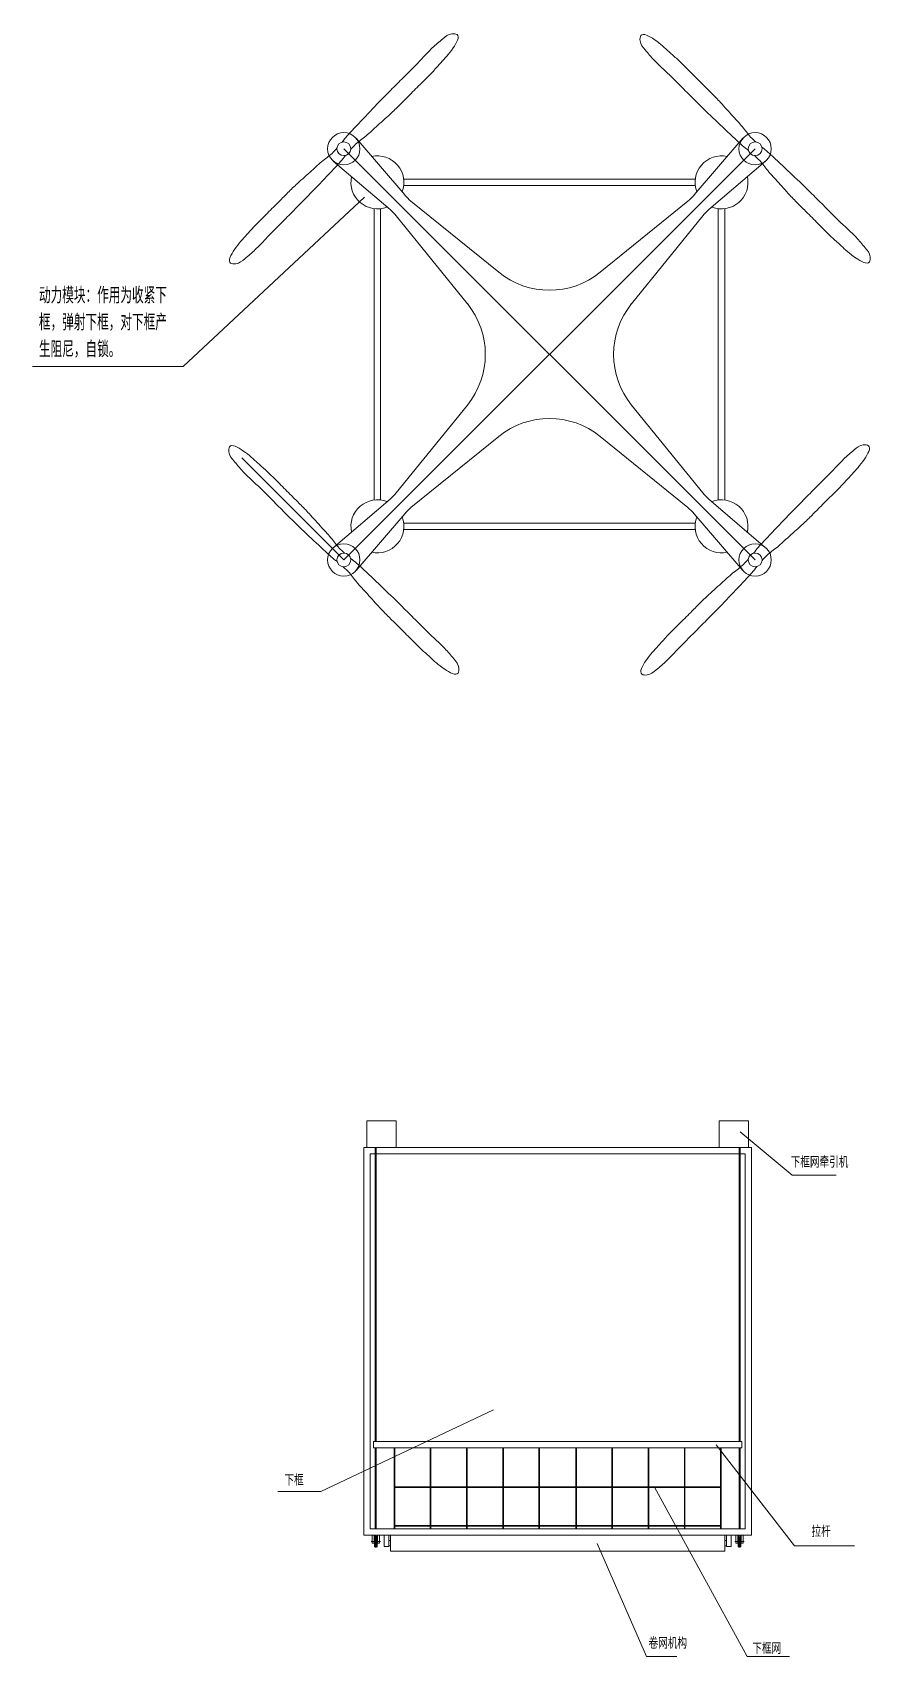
# Model space of a CAD drawing. Header units: millimetres. Extents: x 19097 to 24540, y 9793 to 14820.
# Drawn here: x 19097 to 21693, y 9793 to 14820 of the extents above; entities that cross this region are included whole.
import ezdxf

# ---------------------------------------------------------------- set-up
doc = ezdxf.new("R2010")
doc.units = ezdxf.units.MM
doc.layers.get('0').update_dxf_attribs({"lineweight": 20})
doc.layers.add('尺寸线', color=92, linetype='Continuous', lineweight=13)
doc.styles.get("Standard").update_dxf_attribs({"font": 'txt.shx', "bigfont": 'gbcbig.shx'})

msp = doc.modelspace()

# ---------------------------------------------------------------- linework, layer by layer
for p, q in [((20245.5, 14366.2), (21147.5, 14366.2)), ((20245.5, 14346.2), (21147.5, 14346.2)), ((20154.1, 14274.8), (20154.1, 13372.7)), ((20174.1, 14274.8), (20174.1, 13372.7)), ((21218.9, 14274.8), (21218.9, 13372.7)), ((21238.9, 14274.8), (21238.9, 13372.7)), ((21147.5, 13301.4), (20245.5, 13301.4)), ((21147.5, 13281.4), (20245.5, 13281.4)), ((20131.2, 11368.5), (20131.2, 11451.6)), ((20131.2, 11451.6), (20221.8, 11451.6)), ((20221.8, 11451.6), (20221.8, 11368.5)), ((21312.4, 11451.6), (21221.8, 11451.6)), ((21221.8, 11451.6), (21221.8, 11368.5)), ((21312.4, 11368.5), (21312.4, 11451.6)), ((20121.8, 11368.5), (20121.8, 10168.5)), ((21321.8, 11368.5), (20121.8, 11368.5)), ((20157.6, 10458.5), (20157.6, 11368.5)), ((20160.6, 10458.5), (20160.6, 11368.5)), ((21283.1, 10458.5), (21283.1, 11368.5)), ((21286.1, 10458.5), (21286.1, 11368.5)), ((21321.8, 10168.5), (21321.8, 11368.5)), ((20141.8, 11348.5), (20141.8, 10188.5)), ((21301.8, 11348.5), (20141.8, 11348.5)), ((21301.8, 10188.5), (21301.8, 11348.5)), ((20151.8, 10438.5), (20151.8, 10458.5)), ((20151.8, 10458.5), (20721.8, 10458.5)), ((21291.8, 10458.5), (20721.8, 10458.5)), ((21291.8, 10438.5), (21291.8, 10458.5)), ((20151.8, 10438.5), (20721.8, 10438.5)), ((20157.6, 10188.5), (20157.6, 10438.5)), ((20160.6, 10188.5), (20160.6, 10438.5)), ((20215.8, 10438.5), (20215.8, 10188.5)), ((20217.8, 10438.5), (20217.8, 10188.5)), ((20327.8, 10438.5), (20327.8, 10188.5)), ((20329.8, 10438.5), (20329.8, 10188.5)), ((20439.8, 10438.5), (20439.8, 10188.5)), ((20441.8, 10438.5), (20441.8, 10188.5)), ((20551.8, 10438.5), (20551.8, 10188.5)), ((20553.8, 10438.5), (20553.8, 10188.5)), ((20663.8, 10438.5), (20663.8, 10188.5)), ((20665.8, 10438.5), (20665.8, 10188.5)), ((21291.8, 10438.5), (20721.8, 10438.5)), ((20777.8, 10438.5), (20777.8, 10188.5)), ((20779.8, 10438.5), (20779.8, 10188.5)), ((20889.8, 10438.5), (20889.8, 10188.5)), ((20891.8, 10438.5), (20891.8, 10188.5)), ((21001.8, 10438.5), (21001.8, 10188.5)), ((21003.8, 10438.5), (21003.8, 10188.5)), ((21113.8, 10438.5), (21113.8, 10188.5)), ((21115.8, 10438.5), (21115.8, 10188.5)), ((21225.8, 10438.5), (21225.8, 10188.5)), ((21227.8, 10438.5), (21227.8, 10188.5)), ((21283.1, 10188.5), (21283.1, 10438.5)), ((21286.1, 10188.5), (21286.1, 10438.5)), ((20215.8, 10318.5), (21227.8, 10318.5)), ((20215.8, 10316.5), (21227.8, 10316.5)), ((20121.8, 10168.5), (21321.8, 10168.5)), ((20141.8, 10188.5), (21301.8, 10188.5)), ((20184.8, 10135.5), (20184.8, 10168.5)), ((20199.8, 10151.5), (20199.8, 10168.5)), ((20204.8, 10168.5), (20204.8, 10118.5)), ((20215.8, 10198.5), (21227.8, 10198.5)), ((20215.8, 10196.5), (21227.8, 10196.5)), ((21238.9, 10168.5), (21238.9, 10118.5)), ((21243.9, 10151.5), (21243.9, 10168.5)), ((21258.9, 10135.5), (21258.9, 10168.5)), ((20184.8, 10133.5), (20184.8, 10135.5)), ((20199.8, 10133.5), (20184.8, 10133.5)), ((20204.8, 10151.5), (20199.8, 10151.5)), ((20199.8, 10151.5), (20199.8, 10135.5)), ((20204.8, 10135.5), (20199.8, 10135.5)), ((20199.8, 10135.5), (20199.8, 10133.5)), ((20204.8, 10118.5), (20721.8, 10118.5)), ((21238.9, 10118.5), (20721.8, 10118.5)), ((21238.9, 10151.5), (21243.9, 10151.5)), ((21238.9, 10135.5), (21243.9, 10135.5)), ((21243.9, 10151.5), (21243.9, 10135.5)), ((21243.9, 10135.5), (21243.9, 10133.5)), ((21243.9, 10133.5), (21258.9, 10133.5)), ((21258.9, 10133.5), (21258.9, 10135.5))]:
    msp.add_line(p, q)
for centre, start, end in [((20164.1, 14356.2), 338.7444, 102.4356), ((21228.9, 14356.2), 77.5644, 201.2556), ((20164.1, 14356.2), 167.5644, 291.2556), ((21228.9, 14356.2), 248.7444, 12.4356), ((20164.1, 13291.4), 68.7444, 192.4356), ((21228.9, 13291.4), 347.5644, 111.2556), ((20164.1, 13291.4), 257.5644, 21.2556), ((21228.9, 13291.4), 158.7444, 282.4356)]:
    msp.add_arc(centre, 82, start, end)
at = {"layer": '尺寸线'}
for p, q in [((20248.6, 14317.1), (20098.1, 14492.7)), ((21144.5, 14317.1), (21294.9, 14492.7)), ((20060.1, 13187.4), (21332.9, 14460.2)), ((21332.9, 13187.4), (20060.1, 14460.2)), ((20203.2, 14271.7), (20027.6, 14422.2)), ((21189.8, 14271.7), (21365.4, 14422.2)), ((20123.8, 14309.9), (19562.9, 13786.1)), ((20268, 14298.2), (20539.6, 14077.9)), ((21125, 14298.2), (20853.5, 14077.9)), ((20222.1, 14252.3), (20442.4, 13980.7)), ((21170.9, 14252.3), (20950.6, 13980.7)), ((19562.9, 13786.1), (19096.8, 13786.1)), ((20222.1, 13395.2), (20442.4, 13666.8)), ((21170.9, 13395.2), (20950.6, 13666.8)), ((20268, 13349.4), (20539.6, 13569.7)), ((21125, 13349.4), (20853.5, 13569.7)), ((20060.1, 13187.4), (19744.4, 13503.1)), ((20203.2, 13375.8), (20027.6, 13225.3)), ((21189.8, 13375.8), (21365.4, 13225.3)), ((20248.6, 13330.5), (20098.1, 13154.8)), ((21144.5, 13330.5), (21294.9, 13154.8)), ((21286.9, 11417.2), (21447.7, 11283.2)), ((21447.7, 11283.2), (21583.8, 11283.2)), ((20523.6, 10556.2), (19989, 10303.6)), ((21212.7, 10447.9), (21454.7, 10135.4)), ((21021.5, 10317.4), (21307.8, 9792.9)), ((19855.9, 10303.6), (19989, 10303.6)), ((20148.1, 10143.5), (20148.1, 10168.5)), ((20154.1, 10168.5), (20154.1, 10143.5)), ((20155.1, 10148.5), (20155.1, 10164.5)), ((20155.1, 10164.5), (20156.6, 10164.5)), ((20156.6, 10164.5), (20158.2, 10161.8)), ((20157.4, 10168.5), (20157.4, 10163.2)), ((20158.2, 10161.8), (20158.2, 10135.1)), ((20161.6, 10164.5), (20159.9, 10161.8)), ((20159.9, 10161.8), (20159.9, 10135.1)), ((20160.7, 10168.5), (20160.7, 10163.2)), ((20163.1, 10164.5), (20161.6, 10164.5)), ((20163.1, 10148.5), (20163.1, 10164.5)), ((20164.1, 10168.5), (20164.1, 10143.5)), ((20170.1, 10143.5), (20170.1, 10168.5)), ((21273.6, 10143.5), (21273.6, 10168.5)), ((21279.6, 10168.5), (21279.6, 10143.5)), ((21280.6, 10148.5), (21280.6, 10164.5)), ((21280.6, 10164.5), (21282.1, 10164.5)), ((21282.1, 10164.5), (21283.7, 10161.8)), ((21282.9, 10168.5), (21282.9, 10163.2)), ((21283.7, 10161.8), (21283.7, 10135.1)), ((21287.1, 10164.5), (21285.4, 10161.8)), ((21285.4, 10161.8), (21285.4, 10135.1)), ((21286.2, 10168.5), (21286.2, 10163.2)), ((21288.6, 10164.5), (21287.1, 10164.5)), ((21288.6, 10148.5), (21288.6, 10164.5)), ((21289.6, 10168.5), (21289.6, 10143.5)), ((21295.6, 10143.5), (21295.6, 10168.5)), ((20173.6, 10148.5), (20144.6, 10148.5)), ((20154.1, 10143.5), (20148.1, 10143.5)), ((20154.1, 10151.5), (20155.1, 10151.5)), ((20154.1, 10145.5), (20155.1, 10145.5)), ((20155.1, 10148.5), (20155.1, 10132.5)), ((20155.1, 10132.5), (20156.6, 10132.5)), ((20156.6, 10132.5), (20158.2, 10135.1)), ((20161.6, 10132.5), (20159.9, 10135.1)), ((20163.1, 10132.5), (20161.6, 10132.5)), ((20164.1, 10151.5), (20163.1, 10151.5)), ((20163.1, 10148.5), (20163.1, 10132.5)), ((20164.1, 10145.5), (20163.1, 10145.5)), ((20164.1, 10143.5), (20170.1, 10143.5)), ((20844.5, 10143), (20997.2, 9792.9)), ((21270.1, 10148.5), (21299, 10148.5)), ((21279.6, 10143.5), (21273.6, 10143.5)), ((21279.6, 10151.5), (21280.6, 10151.5)), ((21279.6, 10145.5), (21280.6, 10145.5)), ((21280.6, 10148.5), (21280.6, 10132.5)), ((21280.6, 10132.5), (21282.1, 10132.5)), ((21282.1, 10132.5), (21283.7, 10135.1)), ((21287.1, 10132.5), (21285.4, 10135.1)), ((21288.6, 10132.5), (21287.1, 10132.5)), ((21289.6, 10151.5), (21288.6, 10151.5)), ((21288.6, 10148.5), (21288.6, 10132.5)), ((21289.6, 10145.5), (21288.6, 10145.5)), ((21289.6, 10143.5), (21295.6, 10143.5)), ((21454.7, 10135.4), (21640.2, 10135.4)), ((20997.2, 9792.9), (21090.9, 9792.9)), ((21307.8, 9792.9), (21439.4, 9792.9))]:
    msp.add_line(p, q, dxfattribs=at)
for centre, radius in [((20060.1, 14460.2), 50), ((20060.1, 14460.2), 21.3), ((21332.9, 14460.2), 50), ((21332.9, 14460.2), 21.3), ((20060.1, 13187.4), 50), ((21332.9, 13187.4), 50), ((20060.1, 13187.4), 21.3), ((21332.9, 13187.4), 21.3), ((20159.1, 10132.9), 1.89), ((21284.6, 10132.9), 1.89)]:
    msp.add_circle(centre, radius, dxfattribs=at)
for centre, radius, start, end in [((20362.5, 14414.6), 150, 220.59, 230.952), ((21030.5, 14414.6), 150, 309.048, 319.41), ((20105.6, 14157.8), 150, 39.048, 49.41), ((21287.4, 14157.8), 150, 130.59, 140.952), ((20696.5, 14271.3), 249.1, 230.952, 309.048), ((20248.9, 13823.8), 249.1, 320.952, 39.048), ((21144.1, 13823.8), 249.1, 140.952, 219.048), ((20696.5, 13376.2), 249.1, 50.952, 129.048), ((20105.6, 13489.7), 150, 310.59, 320.952), ((21287.4, 13489.7), 150, 219.048, 229.41), ((20362.5, 13232.9), 150, 129.048, 139.41), ((21030.5, 13232.9), 150, 40.59, 50.952), ((20159.1, 10162.4), 1, 212.4457, 327.5543), ((21284.6, 10162.4), 1, 212.4457, 327.5543), ((20159.1, 10134.5), 1, 32.4457, 147.5543), ((21284.6, 10134.5), 1, 32.4457, 147.5543)]:
    msp.add_arc(centre, radius, start, end, dxfattribs=at)
for points in [[(20055.1, 14480.8), (20056.3, 14482.5), (20067.2, 14497.3), (20099.1, 14530.9), (20147.8, 14582.9), (20199.3, 14635.5), (20250.8, 14687.2), (20294.3, 14730.3), (20332.7, 14772.6), (20363.6, 14798.1), (20387.2, 14818.2), (20424.5, 14814.5), (20392.3, 14759.7), (20366.6, 14733.5), (20331.7, 14694.1), (20297.9, 14660.7), (20262.6, 14626), (20232.4, 14594.9), (20199.5, 14563.1), (20162.4, 14531), (20126.8, 14496.9), (20097.8, 14477.5), (20085.3, 14462), (20081.3, 14458.1)], [(21312.2, 14455.2), (21310.6, 14456.3), (21295.8, 14467.3), (21262.2, 14499.1), (21210.2, 14547.8), (21157.6, 14599.3), (21105.8, 14650.9), (21062.8, 14694.3), (21020.5, 14732.7), (20995, 14763.6), (20974.8, 14787.3), (20978.5, 14824.6), (21033.4, 14792.4), (21059.6, 14766.6), (21098.9, 14731.8), (21132.3, 14698), (21167.1, 14662.7), (21198.2, 14632.4), (21230, 14599.5), (21262.1, 14562.4), (21296.2, 14526.8), (21315.6, 14497.8), (21331, 14485.3), (21334.9, 14481.3)], [(20065.1, 14439.5), (20063.9, 14437.9), (20053, 14423), (20021.2, 14389.4), (19972.4, 14337.5), (19920.9, 14284.8), (19869.4, 14233.1), (19825.9, 14190), (19787.6, 14147.8), (19756.7, 14122.3), (19733, 14102.1), (19695.7, 14105.8), (19727.9, 14160.6), (19753.7, 14186.8), (19788.5, 14226.2), (19822.3, 14259.6), (19857.6, 14294.3), (19887.8, 14325.4), (19920.8, 14357.2), (19957.9, 14389.3), (19993.5, 14423.4), (20022.5, 14442.8), (20035, 14458.3), (20039, 14462.2)], [(21353.6, 14465.1), (21355.2, 14464), (21370, 14453.1), (21403.6, 14421.2), (21455.6, 14372.5), (21508.3, 14321), (21560, 14269.4), (21603, 14226), (21645.3, 14187.6), (21670.8, 14156.7), (21691, 14133), (21687.3, 14095.8), (21632.4, 14128), (21606.2, 14153.7), (21566.9, 14188.5), (21533.5, 14222.4), (21498.8, 14257.6), (21467.6, 14287.9), (21435.8, 14320.8), (21403.7, 14357.9), (21369.6, 14393.5), (21350.2, 14422.5), (21334.8, 14435), (21330.9, 14439)], [(20039.4, 13182.4), (20037.8, 13183.6), (20023, 13194.5), (19989.4, 13226.3), (19937.4, 13275), (19884.8, 13326.5), (19833.1, 13378.1), (19790, 13421.5), (19747.7, 13459.9), (19722.2, 13490.8), (19702.1, 13514.5), (19705.8, 13551.8), (19760.6, 13519.6), (19786.8, 13493.8), (19826.1, 13459), (19859.6, 13425.2), (19894.3, 13389.9), (19925.4, 13359.7), (19957.2, 13326.7), (19989.3, 13289.6), (20023.4, 13254), (20042.8, 13225), (20058.2, 13212.5), (20062.1, 13208.5)], [(21327.9, 13208), (21329.1, 13209.7), (21340, 13224.5), (21371.9, 13258.1), (21420.6, 13310.1), (21472.1, 13362.7), (21523.6, 13414.4), (21567.1, 13457.5), (21605.5, 13499.8), (21636.4, 13525.3), (21660, 13545.4), (21697.3, 13541.7), (21665.1, 13486.9), (21639.3, 13460.7), (21604.5, 13421.4), (21570.7, 13387.9), (21535.4, 13353.2), (21505.2, 13322.1), (21472.3, 13290.3), (21435.1, 13258.2), (21399.6, 13224.1), (21370.6, 13204.7), (21358.1, 13189.2), (21354.1, 13185.4)], [(20080.8, 13192.3), (20082.4, 13191.2), (20097.2, 13180.3), (20130.8, 13148.4), (20182.8, 13099.7), (20235.5, 13048.2), (20287.2, 12996.6), (20330.2, 12953.2), (20372.5, 12914.8), (20398, 12883.9), (20418.2, 12860.2), (20414.5, 12823), (20359.6, 12855.2), (20333.4, 12880.9), (20294.1, 12915.8), (20260.7, 12949.6), (20226, 12984.8), (20194.8, 13015.1), (20163, 13048), (20130.9, 13085.1), (20096.8, 13120.7), (20077.4, 13149.7), (20062, 13162.2), (20058.1, 13166.2)], [(21337.9, 13166.7), (21336.7, 13165.1), (21325.8, 13150.2), (21294, 13116.6), (21245.2, 13064.7), (21193.7, 13012), (21142.2, 12960.3), (21098.7, 12917.3), (21060.3, 12875), (21029.4, 12849.5), (21005.8, 12829.3), (20968.5, 12833), (21000.7, 12887.9), (21026.5, 12914), (21061.3, 12953.4), (21095.1, 12986.8), (21130.4, 13021.5), (21160.6, 13052.6), (21193.6, 13084.5), (21230.7, 13116.6), (21266.3, 13150.6), (21295.3, 13170.1), (21307.8, 13185.5), (21311.7, 13189.4)]]:
    msp.add_open_spline(points, degree=3, knots=[44.374621, 44.374621, 44.374621, 44.374621, 50.370728, 99.417232, 183.116845, 264.161047, 320.365547, 402.113213, 447.826799, 491.111046, 522.894865, 539.196439, 582.402935, 642.601321, 676.437579, 734.898375, 786.94166, 824.446767, 865.185608, 924.167606, 971.812834, 1012.398355, 1029.14834, 1029.14834, 1029.14834, 1029.14834], dxfattribs=at)

# ---------------------------------------------------------------- texts
at = {"layer": '尺寸线', "attachment_point": 1}
for s, insert, char_height, width in [('动力模块：作用为收紧下框，弹射下框，对下框产生阻尼，自锁。', (19116.8, 14031.4), 50, 419.591), ('下框网牵引机', (21442.9, 11340.9), 35, 174.39), ('下框', (19876.4, 10356.6), 35, 210.352), ('拉杆', (21507.3, 10197.7), 35, 210.352), ('卷网机构', (21003.1, 9851.9), 35, 144.085), ('下框网', (21324.2, 9835.4), 35, 212.651)]:
    msp.add_mtext(s, dxfattribs=dict(at, insert=insert, char_height=char_height, width=width))

doc.saveas('drawing.dxf')
